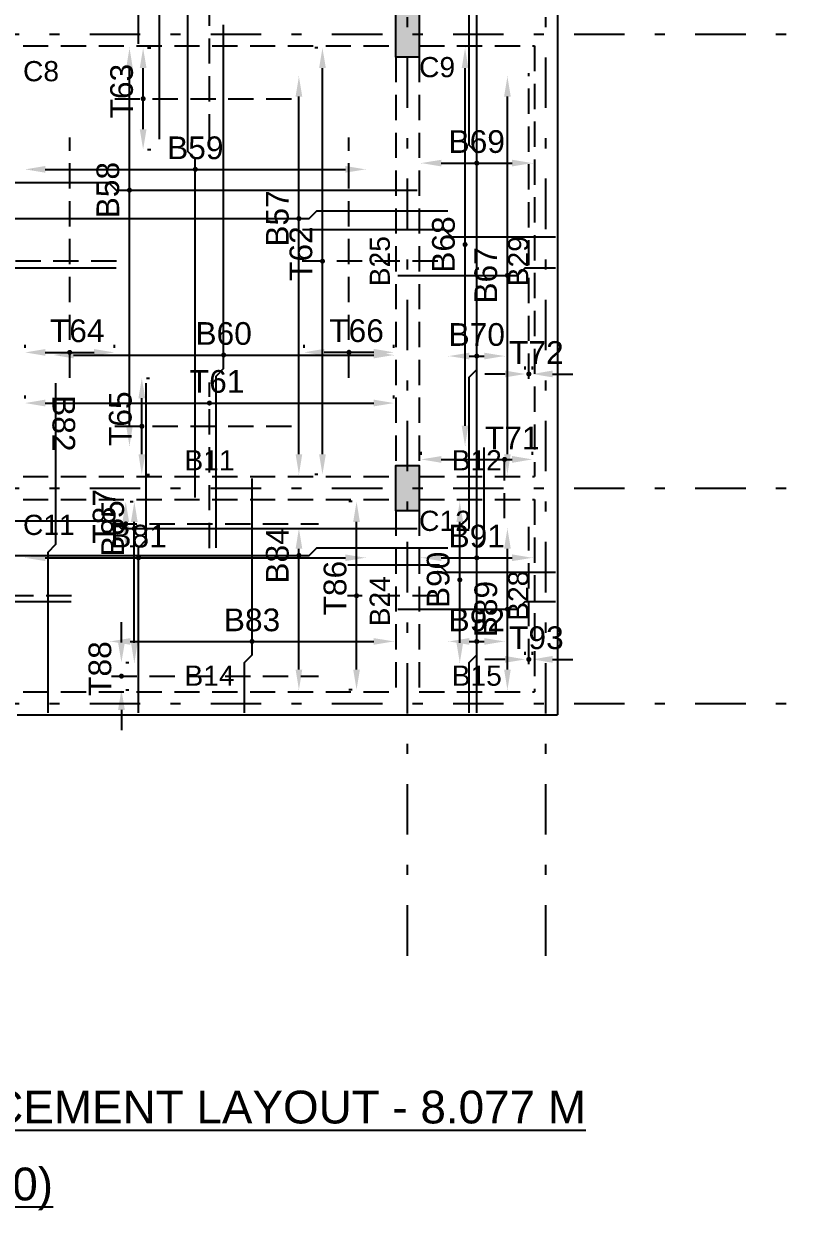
# Model space of a CAD drawing. Header units: inches. Extents: x -3300 to 111336, y -25085 to 3300.
# Drawn here: x 4046 to 11721, y -21711 to -9953 of the extents above; entities that cross this region are included whole.
import ezdxf
from ezdxf.enums import TextEntityAlignment as Align

# ---------------------------------------------------------------- set-up
doc = ezdxf.new("R2010")
doc.units = ezdxf.units.IN
doc.header["$LTSCALE"] = 1000
doc.header["$MEASUREMENT"] = 0
doc.linetypes.add('SCCenter', pattern=[1.2, 0.5, -0.3, 0.1, -0.3])
doc.linetypes.add('SCHidden', pattern=[0.375, 0.25, -0.125])
for name, color, linetype in [('Beam', 3, 'Continuous'), ('Beam Nos', 7, 'Continuous'), ('Column', 2, 'Continuous'), ('Column Nos', 7, 'Continuous'), ('Dimension', 31, 'Continuous'), ('Grid Line', 8, 'Continuous'), ('Label', 4, 'Continuous'), ('Reinforcement', 4, 'Continuous')]:
    doc.layers.add(name, color=color, linetype=linetype)
doc.styles.add('SC-BBS1', font='SansSerif')
doc.styles.add('SC-BBS2', font='SansSerif')
doc.dimstyles.new('SCBBSDimStyl', dxfattribs={"dimtxt": 225, "dimasz": 200, "dimexe": 75, "dimexo": 75, "dimgap": 100, "dimtad": 1, "dimjust": 3, "dimtoh": 1, "dimdec": 0, "dimzin": 0, "dimdsep": 46, "dimtxsty": 'SC-BBS1', "dimcen": 0.09, "dimclrd": 8, "dimclre": 8, "dimclrt": 31, "dimadec": 0, "dimazin": 0, "dimtfac": 1, "dimtdec": 0, "dimtix": 1, "dimtofl": 0, "dimtmove": 0, "dimatfit": 3, "dimfxl": 1, "dimtolj": 1, "dimtzin": 0, "dimarcsym": 0})

# ---------------------------------------------------------------- blocks, each defined once
blk = doc.blocks.new('*D35')
at = {"color": 8, "linetype": 'ByBlock', "lineweight": -2}
for p, q in [((6773, -10475), (6773, -10475)), ((6773, -14219), (6773, -10675)), ((6773, -14419), (6773, -14419))]:
    blk.add_line(p, q, dxfattribs=at)
at = {"color": 8}
for points in [[(6773, -10475), (6806, -10675), (6740, -10675)], [(6773, -14419), (6740, -14219), (6806, -14219)]]:
    blk.add_solid(points, dxfattribs=at)
at = {"layer": 'Defpoints', "color": 31}
for p in [(6773, -10475), (6773, -14419), (6773, -14419)]:
    blk.add_point(p, dxfattribs=at)
at = {"color": 31, "insert": (6560, -11883), "char_height": 225, "attachment_point": 5, "rotation": 90, "style": 'SC-BBS1'}
blk.add_mtext('\\A1;B57', dxfattribs=at)
blk = doc.blocks.new('*D36')
at = {"color": 8, "linetype": 'ByBlock', "lineweight": -2}
for p, q in [((5094, -10193), (5094, -10193)), ((5094, -13937), (5094, -10393)), ((5094, -14137), (5094, -14137))]:
    blk.add_line(p, q, dxfattribs=at)
at = {"color": 8}
for points in [[(5094, -10193), (5127, -10393), (5061, -10393)], [(5094, -14137), (5061, -13937), (5127, -13937)]]:
    blk.add_solid(points, dxfattribs=at)
at = {"layer": 'Defpoints', "color": 31}
for p in [(5094, -10193), (5094, -14137), (5094, -14137)]:
    blk.add_point(p, dxfattribs=at)
at = {"color": 31, "insert": (4881, -11602), "char_height": 225, "attachment_point": 5, "rotation": 90, "style": 'SC-BBS1'}
blk.add_mtext('\\A1;B58', dxfattribs=at)
blk = doc.blocks.new('*D37')
at = {"color": 8, "linetype": 'ByBlock', "lineweight": -2}
for p, q in [((4134, -11396), (4134, -11396)), ((4259, -11396), (7233, -11396)), ((7433, -11396), (7433, -11396))]:
    blk.add_line(p, q, dxfattribs=at)
at = {"color": 8}
for points in [[(4059, -11396), (4259, -11363), (4259, -11429)], [(7433, -11396), (7233, -11429), (7233, -11363)]]:
    blk.add_solid(points, dxfattribs=at)
at = {"layer": 'Defpoints', "color": 31}
for p in [(4059, -11396), (4059, -11396), (7433, -11396)]:
    blk.add_point(p, dxfattribs=at)
at = {"color": 31, "insert": (5746, -11184), "char_height": 225, "attachment_point": 5, "style": 'SC-BBS1'}
blk.add_mtext('\\A1;B59', dxfattribs=at)
blk = doc.blocks.new('*D38')
at = {"color": 8, "linetype": 'ByBlock', "lineweight": -2}
for p, q in [((4415, -13236), (4415, -13236)), ((4540, -13236), (7514, -13236)), ((7714, -13236), (7714, -13236))]:
    blk.add_line(p, q, dxfattribs=at)
at = {"color": 8}
for points in [[(4340, -13236), (4540, -13203), (4540, -13269)], [(7714, -13236), (7514, -13269), (7514, -13203)]]:
    blk.add_solid(points, dxfattribs=at)
at = {"layer": 'Defpoints', "color": 31}
for p in [(4340, -13236), (4340, -13236), (7714, -13236)]:
    blk.add_point(p, dxfattribs=at)
at = {"color": 31, "insert": (6027, -13024), "char_height": 225, "attachment_point": 5, "style": 'SC-BBS1'}
blk.add_mtext('\\A1;B60', dxfattribs=at)
blk = doc.blocks.new('*D39')
at = {"color": 8, "linetype": 'ByBlock', "lineweight": -2}
for p, q in [((8839, -10475), (8839, -10475)), ((8839, -14219), (8839, -10675)), ((8839, -14419), (8839, -14419))]:
    blk.add_line(p, q, dxfattribs=at)
at = {"color": 8}
for points in [[(8839, -10475), (8872, -10675), (8806, -10675)], [(8839, -14419), (8806, -14219), (8872, -14219)]]:
    blk.add_solid(points, dxfattribs=at)
at = {"layer": 'Defpoints', "color": 31}
for p in [(8839, -10475), (8839, -14419), (8839, -14419)]:
    blk.add_point(p, dxfattribs=at)
at = {"color": 31, "insert": (8626, -12447), "char_height": 225, "attachment_point": 5, "rotation": 90, "style": 'SC-BBS1'}
blk.add_mtext('\\A1;B67', dxfattribs=at)
blk = doc.blocks.new('*D40')
at = {"color": 8, "linetype": 'ByBlock', "lineweight": -2}
for p, q in [((8419, -10193), (8419, -10193)), ((8419, -13937), (8419, -10393)), ((8419, -14137), (8419, -14137))]:
    blk.add_line(p, q, dxfattribs=at)
at = {"color": 8}
for points in [[(8419, -10193), (8452, -10393), (8386, -10393)], [(8419, -14137), (8386, -13937), (8452, -13937)]]:
    blk.add_solid(points, dxfattribs=at)
at = {"layer": 'Defpoints', "color": 31}
for p in [(8419, -10193), (8419, -14137), (8419, -14137)]:
    blk.add_point(p, dxfattribs=at)
at = {"color": 31, "insert": (8206, -12141), "char_height": 225, "attachment_point": 5, "rotation": 90, "style": 'SC-BBS1'}
blk.add_mtext('\\A1;B68', dxfattribs=at)
blk = doc.blocks.new('*D41')
at = {"color": 8, "linetype": 'ByBlock', "lineweight": -2}
for p, q in [((7984, -11334), (7984, -11334)), ((8184, -11334), (8886, -11334)), ((9086, -11334), (9086, -11334))]:
    blk.add_line(p, q, dxfattribs=at)
at = {"color": 8}
for points in [[(7984, -11334), (8184, -11301), (8184, -11367)], [(9086, -11334), (8886, -11367), (8886, -11301)]]:
    blk.add_solid(points, dxfattribs=at)
at = {"layer": 'Defpoints', "color": 31}
for p in [(7984, -11334), (7984, -11334), (9086, -11334)]:
    blk.add_point(p, dxfattribs=at)
at = {"color": 31, "insert": (8535, -11122), "char_height": 225, "attachment_point": 5, "style": 'SC-BBS1'}
blk.add_mtext('\\A1;B69', dxfattribs=at)
blk = doc.blocks.new('*D42')
at = {"color": 8, "linetype": 'ByBlock', "lineweight": -2}
for p, q in [((8260, -13246), (8260, -13246)), ((8460, -13246), (8610, -13246)), ((8810, -13246), (8810, -13246))]:
    blk.add_line(p, q, dxfattribs=at)
at = {"color": 8}
for points in [[(8260, -13246), (8460, -13213), (8460, -13279)], [(8810, -13246), (8610, -13279), (8610, -13213)]]:
    blk.add_solid(points, dxfattribs=at)
at = {"layer": 'Defpoints', "color": 31}
for p in [(8260, -13246), (8260, -13246), (8810, -13246)]:
    blk.add_point(p, dxfattribs=at)
at = {"color": 31, "insert": (8535, -13034), "char_height": 225, "attachment_point": 5, "style": 'SC-BBS1'}
blk.add_mtext('\\A1;B70', dxfattribs=at)
blk = doc.blocks.new('*D47')
at = {"color": 8, "linetype": 'ByBlock', "lineweight": -2}
for p, q in [((4059, -15245), (4059, -15245)), ((4259, -15245), (7233, -15245)), ((7433, -15245), (7433, -15245))]:
    blk.add_line(p, q, dxfattribs=at)
at = {"color": 8}
for points in [[(4059, -15245), (4259, -15212), (4259, -15278)], [(7433, -15245), (7233, -15278), (7233, -15212)]]:
    blk.add_solid(points, dxfattribs=at)
at = {"layer": 'Defpoints', "color": 31}
for p in [(4059, -15245), (4059, -15245), (7433, -15245)]:
    blk.add_point(p, dxfattribs=at)
at = {"color": 31, "insert": (5184, -15032), "char_height": 225, "attachment_point": 5, "style": 'SC-BBS1'}
blk.add_mtext('\\A1;B81', dxfattribs=at)
blk = doc.blocks.new('*D48')
at = {"color": 8, "linetype": 'ByBlock', "lineweight": -2}
for p, q in [((4902, -16074), (4902, -16074)), ((5102, -16074), (7514, -16074)), ((7714, -16074), (7714, -16074))]:
    blk.add_line(p, q, dxfattribs=at)
at = {"color": 8}
for points in [[(4902, -16074), (5102, -16041), (5102, -16107)], [(7714, -16074), (7514, -16107), (7514, -16041)]]:
    blk.add_solid(points, dxfattribs=at)
at = {"layer": 'Defpoints', "color": 31}
for p in [(4902, -16074), (4902, -16074), (7714, -16074)]:
    blk.add_point(p, dxfattribs=at)
at = {"color": 31, "insert": (6308, -15862), "char_height": 225, "attachment_point": 5, "style": 'SC-BBS1'}
blk.add_mtext('\\A1;B83', dxfattribs=at)
blk = doc.blocks.new('*D49')
at = {"color": 8, "linetype": 'ByBlock', "lineweight": -2}
for p, q in [((6773, -14955), (6773, -14955)), ((6773, -16353), (6773, -15155)), ((6773, -16553), (6773, -16553))]:
    blk.add_line(p, q, dxfattribs=at)
at = {"color": 8}
for points in [[(6773, -14955), (6806, -15155), (6740, -15155)], [(6773, -16553), (6740, -16353), (6806, -16353)]]:
    blk.add_solid(points, dxfattribs=at)
at = {"layer": 'Defpoints', "color": 31}
for p in [(6773, -14955), (6773, -16553), (6773, -16553)]:
    blk.add_point(p, dxfattribs=at)
at = {"color": 31, "insert": (6560, -15222), "char_height": 225, "attachment_point": 5, "rotation": 90, "style": 'SC-BBS1'}
blk.add_mtext('\\A1;B84', dxfattribs=at)
blk = doc.blocks.new('*D50')
at = {"color": 8, "linetype": 'ByBlock', "lineweight": -2}
for p, q in [((5142, -14689), (5142, -14689)), ((5142, -16087), (5142, -14889)), ((5142, -16287), (5142, -16287))]:
    blk.add_line(p, q, dxfattribs=at)
at = {"color": 8}
for points in [[(5142, -14689), (5175, -14889), (5109, -14889)], [(5142, -16287), (5109, -16087), (5175, -16087)]]:
    blk.add_solid(points, dxfattribs=at)
at = {"layer": 'Defpoints', "color": 31}
for p in [(5142, -14689), (5142, -16287), (5142, -16287)]:
    blk.add_point(p, dxfattribs=at)
at = {"color": 31, "insert": (4929, -14955), "char_height": 225, "attachment_point": 5, "rotation": 90, "style": 'SC-BBS1'}
blk.add_mtext('\\A1;B85', dxfattribs=at)
blk = doc.blocks.new('*D51')
at = {"color": 8, "linetype": 'ByBlock', "lineweight": -2}
for p, q in [((8839, -14955), (8839, -14955)), ((8839, -16353), (8839, -15155)), ((8839, -16553), (8839, -16553))]:
    blk.add_line(p, q, dxfattribs=at)
at = {"color": 8}
for points in [[(8839, -14955), (8872, -15155), (8806, -15155)], [(8839, -16553), (8806, -16353), (8872, -16353)]]:
    blk.add_solid(points, dxfattribs=at)
at = {"layer": 'Defpoints', "color": 31}
for p in [(8839, -14955), (8839, -16553), (8839, -16553)]:
    blk.add_point(p, dxfattribs=at)
at = {"color": 31, "insert": (8626, -15754), "char_height": 225, "attachment_point": 5, "rotation": 90, "style": 'SC-BBS1'}
blk.add_mtext('\\A1;B89', dxfattribs=at)
blk = doc.blocks.new('*D52')
at = {"color": 8, "linetype": 'ByBlock', "lineweight": -2}
for p, q in [((8367, -14689), (8367, -14689)), ((8367, -16087), (8367, -14889)), ((8367, -16287), (8367, -16287))]:
    blk.add_line(p, q, dxfattribs=at)
at = {"color": 8}
for points in [[(8367, -14689), (8400, -14889), (8334, -14889)], [(8367, -16287), (8334, -16087), (8400, -16087)]]:
    blk.add_solid(points, dxfattribs=at)
at = {"layer": 'Defpoints', "color": 31}
for p in [(8367, -14689), (8367, -16287), (8367, -16287)]:
    blk.add_point(p, dxfattribs=at)
at = {"color": 31, "insert": (8154, -15464), "char_height": 225, "attachment_point": 5, "rotation": 90, "style": 'SC-BBS1'}
blk.add_mtext('\\A1;B90', dxfattribs=at)
blk = doc.blocks.new('*D53')
at = {"color": 8, "linetype": 'ByBlock', "lineweight": -2}
for p, q in [((7984, -15245), (7984, -15245)), ((8184, -15245), (8886, -15245)), ((9086, -15245), (9086, -15245))]:
    blk.add_line(p, q, dxfattribs=at)
at = {"color": 8}
for points in [[(7984, -15245), (8184, -15212), (8184, -15278)], [(9086, -15245), (8886, -15278), (8886, -15212)]]:
    blk.add_solid(points, dxfattribs=at)
at = {"layer": 'Defpoints', "color": 31}
for p in [(7984, -15245), (7984, -15245), (9086, -15245)]:
    blk.add_point(p, dxfattribs=at)
at = {"color": 31, "insert": (8535, -15032), "char_height": 225, "attachment_point": 5, "style": 'SC-BBS1'}
blk.add_mtext('\\A1;B91', dxfattribs=at)
blk = doc.blocks.new('*D54')
at = {"color": 8, "linetype": 'ByBlock', "lineweight": -2}
for p, q in [((8260, -16074), (8260, -16074)), ((8460, -16074), (8610, -16074)), ((8810, -16074), (8810, -16074))]:
    blk.add_line(p, q, dxfattribs=at)
at = {"color": 8}
for points in [[(8260, -16074), (8460, -16041), (8460, -16107)], [(8810, -16074), (8610, -16107), (8610, -16041)]]:
    blk.add_solid(points, dxfattribs=at)
at = {"layer": 'Defpoints', "color": 31}
for p in [(8260, -16074), (8260, -16074), (8810, -16074)]:
    blk.add_point(p, dxfattribs=at)
at = {"color": 31, "insert": (8535, -15862), "char_height": 225, "attachment_point": 5, "style": 'SC-BBS1'}
blk.add_mtext('\\A1;B92', dxfattribs=at)
blk = doc.blocks.new('*D65')
at = {"color": 8, "linetype": 'ByBlock', "lineweight": -2}
for p, q in [((4059, -13666), (4059, -13636)), ((7714, -13666), (7714, -13636)), ((4259, -13712), (7514, -13712))]:
    blk.add_line(p, q, dxfattribs=at)
at = {"color": 8}
for points in [[(4059, -13712), (4259, -13678), (4259, -13745)], [(7714, -13712), (7514, -13745), (7514, -13678)]]:
    blk.add_solid(points, dxfattribs=at)
at = {"layer": 'Defpoints', "color": 31}
for p in [(4059, -13712), (4059, -13742), (7714, -13742)]:
    blk.add_point(p, dxfattribs=at)
at = {"color": 31, "insert": (5962, -13499), "char_height": 225, "attachment_point": 5, "style": 'SC-BBS1'}
blk.add_mtext('\\A1;T61', dxfattribs=at)
blk = doc.blocks.new('*D66')
at = {"color": 8, "linetype": 'ByBlock', "lineweight": -2}
for p, q in [((6962, -10193), (6932, -10193)), ((7006, -14219), (7006, -10393)), ((6962, -14419), (6932, -14419))]:
    blk.add_line(p, q, dxfattribs=at)
at = {"color": 8}
for points in [[(7006, -10193), (7040, -10393), (6973, -10393)], [(7006, -14419), (6973, -14219), (7040, -14219)]]:
    blk.add_solid(points, dxfattribs=at)
at = {"layer": 'Defpoints', "color": 31}
for p in [(7036, -10193), (7006, -14419), (7036, -14419)]:
    blk.add_point(p, dxfattribs=at)
at = {"color": 31, "insert": (6794, -12231), "char_height": 225, "attachment_point": 5, "rotation": 90, "style": 'SC-BBS1'}
blk.add_mtext('\\A1;T62', dxfattribs=at)
blk = doc.blocks.new('*D67')
at = {"color": 8, "linetype": 'ByBlock', "lineweight": -2}
for p, q in [((7984, -14225), (7984, -14195)), ((9086, -14225), (9086, -14195)), ((8184, -14270), (8886, -14270))]:
    blk.add_line(p, q, dxfattribs=at)
at = {"color": 8}
for points in [[(7984, -14270), (8184, -14237), (8184, -14304)], [(9086, -14270), (8886, -14304), (8886, -14237)]]:
    blk.add_solid(points, dxfattribs=at)
at = {"layer": 'Defpoints', "color": 31}
for p in [(7984, -14270), (7984, -14300), (9086, -14300)]:
    blk.add_point(p, dxfattribs=at)
at = {"color": 31, "insert": (8886, -14058), "char_height": 225, "attachment_point": 5, "style": 'SC-BBS1'}
blk.add_mtext('\\A1;T71', dxfattribs=at)
blk = doc.blocks.new('*D69')
at = {"color": 8, "linetype": 'ByBlock', "lineweight": -2}
for p, q in [((7299, -14689), (7269, -14689)), ((7344, -16353), (7344, -14889)), ((7299, -16553), (7269, -16553))]:
    blk.add_line(p, q, dxfattribs=at)
at = {"color": 8}
for points in [[(7344, -14689), (7377, -14889), (7311, -14889)], [(7344, -16553), (7311, -16353), (7377, -16353)]]:
    blk.add_solid(points, dxfattribs=at)
at = {"layer": 'Defpoints', "color": 31}
for p in [(7374, -14689), (7344, -16553), (7374, -16553)]:
    blk.add_point(p, dxfattribs=at)
at = {"color": 31, "insert": (7132, -15546), "char_height": 225, "attachment_point": 5, "rotation": 90, "style": 'SC-BBS1'}
blk.add_mtext('\\A1;T86', dxfattribs=at)
blk = doc.blocks.new('*D88')
at = {"color": 8, "linetype": 'ByBlock', "lineweight": -2}
for p, q in [((5274, -10193), (5304, -10193)), ((5229, -10999), (5229, -10393)), ((5274, -11199), (5304, -11199))]:
    blk.add_line(p, q, dxfattribs=at)
at = {"color": 8}
for points in [[(5229, -10193), (5263, -10393), (5196, -10393)], [(5229, -11199), (5196, -10999), (5263, -10999)]]:
    blk.add_solid(points, dxfattribs=at)
at = {"layer": 'Defpoints', "color": 31}
for p in [(5199, -10193), (5199, -11199), (5229, -11199)]:
    blk.add_point(p, dxfattribs=at)
at = {"color": 31, "insert": (5017, -10621), "char_height": 225, "attachment_point": 5, "rotation": 90, "style": 'SC-BBS1'}
blk.add_mtext('\\A1;T63', dxfattribs=at)
blk = doc.blocks.new('*D89')
at = {"color": 8, "linetype": 'ByBlock', "lineweight": -2}
for p, q in [((4059, -13165), (4059, -13135)), ((4944, -13165), (4944, -13135)), ((4259, -13210), (4744, -13210))]:
    blk.add_line(p, q, dxfattribs=at)
at = {"color": 8}
for points in [[(4059, -13210), (4259, -13177), (4259, -13243)], [(4944, -13210), (4744, -13243), (4744, -13177)]]:
    blk.add_solid(points, dxfattribs=at)
at = {"layer": 'Defpoints', "color": 31}
for p in [(4059, -13210), (4059, -13240), (4944, -13240)]:
    blk.add_point(p, dxfattribs=at)
at = {"color": 31, "insert": (4576, -12997), "char_height": 225, "attachment_point": 5, "style": 'SC-BBS1'}
blk.add_mtext('\\A1;T64', dxfattribs=at)
blk = doc.blocks.new('*D90')
at = {"color": 8, "linetype": 'ByBlock', "lineweight": -2}
for p, q in [((5261, -13465), (5291, -13465)), ((5216, -14219), (5216, -13665)), ((5261, -14419), (5291, -14419))]:
    blk.add_line(p, q, dxfattribs=at)
at = {"color": 8}
for points in [[(5216, -13465), (5250, -13665), (5183, -13665)], [(5216, -14419), (5183, -14219), (5250, -14219)]]:
    blk.add_solid(points, dxfattribs=at)
at = {"layer": 'Defpoints', "color": 31}
for p in [(5186, -13465), (5186, -14419), (5216, -14419)]:
    blk.add_point(p, dxfattribs=at)
at = {"color": 31, "insert": (5004, -13867), "char_height": 225, "attachment_point": 5, "rotation": 90, "style": 'SC-BBS1'}
blk.add_mtext('\\A1;T65', dxfattribs=at)
blk = doc.blocks.new('*D91')
at = {"color": 8, "linetype": 'ByBlock', "lineweight": -2}
for p, q in [((6824, -13164), (6824, -13134)), ((7714, -13164), (7714, -13134)), ((7024, -13209), (7514, -13209))]:
    blk.add_line(p, q, dxfattribs=at)
at = {"color": 8}
for points in [[(6824, -13209), (7024, -13175), (7024, -13242)], [(7714, -13209), (7514, -13242), (7514, -13175)]]:
    blk.add_solid(points, dxfattribs=at)
at = {"layer": 'Defpoints', "color": 31}
for p in [(6824, -13209), (6824, -13239), (7714, -13239)]:
    blk.add_point(p, dxfattribs=at)
at = {"color": 31, "insert": (7344, -12996), "char_height": 225, "attachment_point": 5, "style": 'SC-BBS1'}
blk.add_mtext('\\A1;T66', dxfattribs=at)
blk = doc.blocks.new('*D92')
at = {"color": 8, "linetype": 'ByBlock', "lineweight": -2}
for p, q in [((9016, -13379), (9016, -13349)), ((9086, -13379), (9086, -13349)), ((8816, -13424), (8616, -13424)), ((9286, -13424), (9486, -13424))]:
    blk.add_line(p, q, dxfattribs=at)
at = {"color": 8}
for points in [[(9016, -13424), (8816, -13390), (8816, -13457)], [(9086, -13424), (9286, -13457), (9286, -13390)]]:
    blk.add_solid(points, dxfattribs=at)
at = {"layer": 'Defpoints', "color": 31}
for p in [(9016, -13424), (9016, -13454), (9086, -13454)]:
    blk.add_point(p, dxfattribs=at)
at = {"color": 31, "insert": (9126, -13211), "char_height": 225, "attachment_point": 5, "style": 'SC-BBS1'}
blk.add_mtext('\\A1;T72', dxfattribs=at)
blk = doc.blocks.new('*D96')
at = {"color": 8, "linetype": 'ByBlock', "lineweight": -2}
for p, q in [((5102, -14689), (5132, -14689)), ((5057, -14929), (5057, -14889)), ((5102, -15129), (5132, -15129))]:
    blk.add_line(p, q, dxfattribs=at)
at = {"color": 8}
for points in [[(5057, -14689), (5090, -14889), (5024, -14889)], [(5057, -15129), (5024, -14929), (5090, -14929)]]:
    blk.add_solid(points, dxfattribs=at)
at = {"layer": 'Defpoints', "color": 31}
for p in [(5027, -14689), (5027, -15129), (5057, -15129)]:
    blk.add_point(p, dxfattribs=at)
at = {"color": 31, "insert": (4844, -14834), "char_height": 225, "attachment_point": 5, "rotation": 90, "style": 'SC-BBS1'}
blk.add_mtext('\\A1;T87', dxfattribs=at)
blk = doc.blocks.new('*D97')
at = {"color": 8, "linetype": 'ByBlock', "lineweight": -2}
for p, q in [((5014, -16083), (5014, -15883)), ((5059, -16283), (5089, -16283)), ((5059, -16553), (5089, -16553)), ((5014, -16753), (5014, -16953))]:
    blk.add_line(p, q, dxfattribs=at)
at = {"color": 8}
for points in [[(5014, -16283), (5048, -16083), (4981, -16083)], [(5014, -16553), (4981, -16753), (5048, -16753)]]:
    blk.add_solid(points, dxfattribs=at)
at = {"layer": 'Defpoints', "color": 31}
for p in [(4984, -16283), (4984, -16553), (5014, -16553)]:
    blk.add_point(p, dxfattribs=at)
at = {"color": 31, "insert": (4802, -16343), "char_height": 225, "attachment_point": 5, "rotation": 90, "style": 'SC-BBS1'}
blk.add_mtext('\\A1;T88', dxfattribs=at)
blk = doc.blocks.new('*D98')
at = {"color": 8, "linetype": 'ByBlock', "lineweight": -2}
for p, q in [((9016, -16207), (9016, -16177)), ((9086, -16207), (9086, -16177)), ((8816, -16252), (8616, -16252)), ((9286, -16252), (9486, -16252))]:
    blk.add_line(p, q, dxfattribs=at)
at = {"color": 8}
for points in [[(9016, -16252), (8816, -16218), (8816, -16285)], [(9086, -16252), (9286, -16285), (9286, -16218)]]:
    blk.add_solid(points, dxfattribs=at)
at = {"layer": 'Defpoints', "color": 31}
for p in [(9016, -16252), (9016, -16282), (9086, -16282)]:
    blk.add_point(p, dxfattribs=at)
at = {"color": 31, "insert": (9126, -16039), "char_height": 225, "attachment_point": 5, "style": 'SC-BBS1'}
blk.add_mtext('\\A1;T93', dxfattribs=at)

msp = doc.modelspace()

# ---------------------------------------------------------------- hatches: boundary and pattern name
at = {"layer": 'Column'}
for points in [[(7964, -10283), (7734, -10283), (7734, -9833), (7964, -9833)], [(7964, -14779), (7734, -14779), (7734, -14329), (7964, -14329)]]:
    msp.add_hatch(color=256, dxfattribs=at).paths.add_polyline_path(points, flags=0)

# ---------------------------------------------------------------- linework, layer by layer
at = {"layer": 'Beam'}
for p, q in [((9336, -4991), (9336, -10173)), ((9336, -10058), (9336, -14669)), ((9336, -14554), (9336, -16803)), ((3981.5, -16803), (7964, -16803)), ((7906.5, -16803), (9336, -16803))]:
    msp.add_line(p, q, dxfattribs=at)
at = {"layer": 'Beam', "linetype": 'SCHidden'}
for p, q in [((4039, -10173), (7734, -10173)), ((7964, -10173), (9106, -10173)), ((9106, -10173), (9106, -14439)), ((7734, -10283), (7734, -14329)), ((7964, -10283), (7964, -14329)), ((4039, -14439), (7734, -14439)), ((7964, -14439), (9106, -14439)), ((4039, -14669), (7734, -14669)), ((7964, -14669), (9106, -14669)), ((9106, -14669), (9106, -16573)), ((7734, -14779), (7734, -16573)), ((7964, -14779), (7964, -16573)), ((4039, -16573), (7734, -16573)), ((7964, -16573), (9106, -16573))]:
    msp.add_line(p, q, dxfattribs=at)
at = {"layer": 'Column'}
for points in [[(7964, -10283), (7734, -10283), (7734, -9833), (7964, -9833)], [(7964, -14779), (7734, -14779), (7734, -14329), (7964, -14329)]]:
    msp.add_lwpolyline(points, close=True, dxfattribs=at)
at = {"layer": 'Grid Line', "linetype": 'SCCenter'}
for p, q in [((7849, -19188), (7849, 2500)), ((9221, -19188), (9221, 2500)), ((-2500, -10058), (11721, -10058)), ((-2500, -14554), (11721, -14554)), ((-2500, -16688), (11721, -16688))]:
    msp.add_line(p, q, dxfattribs=at)
at = {"layer": 'Reinforcement', "linetype": 'SCHidden'}
for p, q in [((5886.5, -11098), (5886.5, -9013)), ((9051.1, -13471.1), (9051.1, -10443.1)), ((4948, -10695.9), (6820, -10695.9)), ((4501.5, -13461.1), (4501.5, -11081.1)), ((7269, -13461.1), (7269, -11081.1)), ((4964, -12306), (2879, -12306)), ((8149, -12306), (6804, -12306)), ((5886.5, -15149), (5886.5, -13509)), ((4948, -13942.1), (6820, -13942.1)), ((8810.5, -14854), (8810.5, -14254)), ((4916.9, -14909), (6966.1, -14909)), ((9051.1, -16299.1), (9051.1, -14939.1)), ((4519, -15621), (3329, -15621)), ((8149, -15621), (7254, -15621)), ((4916.9, -16418.1), (6966.1, -16418.1))]:
    msp.add_line(p, q, dxfattribs=at)
at = {"layer": 'Reinforcement'}
for points in [[(5183.6, -10153), (5183.6, -6329), (5108.6, -6251.9), (5108.6, -3951.9)], [(8535, -10153), (8535, -6367), (8460, -6289.9), (8460, -4589.9)], [(5389.8, -11097.1), (5389.8, -8797.1), (5464.8, -8720), (5464.8, -4896)], [(8460, -10459.1), (8460, -8859.1), (8535, -8782), (8535, -4896)], [(5745.9, -14649), (5745.9, -11296), (5670.9, -11218.9), (5670.9, -9018.9)], [(8535, -14649), (8535, -11234), (8460, -11156.9), (8460, -9656.9)], [(5952.1, -15145.1), (5952.1, -13445.1), (6027.1, -13368), (6027.1, -9963)], [(8460, -14955.1), (8460, -13455.1), (8535, -13378), (8535, -9963)], [(2884.9, -11526.7), (4884.9, -11526.7), (4962, -11601.7), (7944, -11601.7)], [(3829, -11883.4), (6873, -11883.4), (6950.1, -11808.4), (8250.1, -11808.4)], [(6809.9, -11991.1), (8209.9, -11991.1), (8287, -12066.1), (9316, -12066.1)], [(-95, -12446.9), (2885.5, -12446.9), (2962.6, -12371.9), (4963.1, -12371.9)], [(7754, -12446.9), (8939, -12446.9), (9016.1, -12371.9), (9316.1, -12371.9)], [(4360.2, -13514.9), (4360.2, -15114.9), (4285.2, -15192), (4285.2, -16783)], [(5183.6, -16783), (5183.6, -15145), (5258.6, -15067.9), (5258.6, -13514.9)], [(8535, -16783), (8535, -15145), (8610, -15067.9), (8610, -14152.9)], [(6233.2, -16783.1), (6233.2, -16283.1), (6308.2, -16206), (6308.2, -14459)], [(8460, -16783.1), (8460, -16283.1), (8535, -16206), (8535, -14459)], [(3332.9, -14880.3), (4932.9, -14880.3), (5010, -14955.3), (7944, -14955.3)], [(3829, -15221.6), (6873, -15221.6), (6950.1, -15146.6), (8250.1, -15146.6)], [(7257.9, -15313.8), (8157.9, -15313.8), (8235, -15388.8), (9316, -15388.8)], [(-95, -15754.1), (2885.5, -15754.1), (2962.6, -15679.1), (4515.1, -15679.1)], [(7754, -15754.1), (8939, -15754.1), (9016.1, -15679.1), (9316.1, -15679.1)]]:
    msp.add_lwpolyline(points, dxfattribs=at)
at = {"layer": 'Reinforcement', "color": 8, "const_width": 25}
for points in [[(5217, -10695.9, 1), (5242, -10695.9, 1)], [(5733.4, -11396, 1), (5758.4, -11396, 1)], [(8522.5, -11334, 1), (8547.5, -11334, 1)], [(5081.4, -11601.7, 1), (5106.4, -11601.7, 1)], [(6760.5, -11883.4, 1), (6785.5, -11883.4, 1)], [(8406.4, -12141.1, 1), (8431.4, -12141.1, 1)], [(6994, -12306, 1), (7019, -12306, 1)], [(8826.5, -12446.9, 1), (8851.5, -12446.9, 1)], [(4489, -13209.9, 1), (4514, -13209.9, 1)], [(6014.6, -13236.1, 1), (6039.6, -13236.1, 1)], [(7256.5, -13208.6, 1), (7281.5, -13208.6, 1)], [(8522.5, -13246.1, 1), (8547.5, -13246.1, 1)], [(9038.6, -13423.7, 1), (9063.6, -13423.7, 1)], [(5874, -13711.5, 1), (5899, -13711.5, 1)], [(5204, -13942.1, 1), (5229, -13942.1, 1)], [(8798, -14270.2, 1), (8823, -14270.2, 1)], [(5044.4, -14909, 1), (5069.4, -14909, 1)], [(5129.4, -14955.3, 1), (5154.4, -14955.3, 1)], [(5171.1, -15245, 1), (5196.1, -15245, 1)], [(6760.5, -15221.6, 1), (6785.5, -15221.6, 1)], [(8522.5, -15245, 1), (8547.5, -15245, 1)], [(8354.4, -15463.8, 1), (8379.4, -15463.8, 1)], [(7331.5, -15621, 1), (7356.5, -15621, 1)], [(8826.5, -15754.1, 1), (8851.5, -15754.1, 1)], [(6295.7, -16074.1, 1), (6320.7, -16074.1, 1)], [(8522.5, -16074.1, 1), (8547.5, -16074.1, 1)], [(9038.6, -16251.7, 1), (9063.6, -16251.7, 1)], [(5001.8, -16418.1, 1), (5026.8, -16418.1, 1)]]:
    msp.add_lwpolyline(points, format="xyb", close=True, dxfattribs=at)

# ---------------------------------------------------------------- texts
at = {"layer": 'Beam Nos', "style": 'SC-BBS1'}
for s, p in [('B25', (7734, -12306)), ('B29', (9106, -12306)), ('B28', (9106, -15621)), ('B24', (7734, -15676))]:
    msp.add_text(s, height=200, rotation=90, dxfattribs=at).set_placement(p, align=Align.BOTTOM_CENTER)
for s, p in [('B11', (5886.5, -14439)), ('B12', (8535, -14439)), ('B14', (5886.5, -16573)), ('B15', (8535, -16573))]:
    msp.add_text(s, height=200, dxfattribs=at).set_placement(p, align=Align.BOTTOM_CENTER)
at = {"layer": 'Column Nos', "style": 'SC-BBS2'}
for s, p in [('C8', (4039, -10323)), ('C9', (7964, -10283)), ('C12', (7964, -14779)), ('C11', (4039, -14819))]:
    msp.add_text(s, height=200, dxfattribs=at).set_placement(p, align=Align.TOP_LEFT)
at = {"layer": 'Dimension', "style": 'SC-BBS1'}
msp.add_text('B82', height=225, rotation=-90, dxfattribs=at).set_placement((4263.2, -13912.6), align=Align.BOTTOM_CENTER)
at = {"layer": 'Label', "style": 'SC-BBS1'}
for s, p in [('%%UBOTTOM REINFORCEMENT LAYOUT - 8.077 M', (4610.5, -20688)), ('%%u(SCALE 1:100)', (2809.8, -21450.5))]:
    msp.add_text(s, height=325, dxfattribs=at).set_placement(p, align=Align.MIDDLE_CENTER)

# ---------------------------------------------------------------- dimensions: what is measured, and where the dimension line sits
at = {"layer": 'Dimension'}
for base, p1, p2, angle, text, picture, middle in [((5093.9, -10193), (5093.9, -14137.3), (5093.9, -10193), 90, 'B58', '*D36', (5093.9, -11601.7)), ((5229.5, -10193), (5199.5, -11198.9), (5199.5, -10193), 90, 'T63', '*D88', (5229.5, -10620.9)), ((7006.5, -10193), (7036.5, -14419), (7036.5, -10193), 90, 'T62', '*D66', (7006.5, -12231)), ((8418.9, -10193), (8418.9, -14137.3), (8418.9, -10193), 90, 'B68', '*D40', (8418.9, -12141.1)), ((6773, -10474.7), (6773, -14419), (6773, -10474.7), 90, 'B57', '*D35', (6773, -11883.4)), ((8839, -10474.7), (8839, -14419), (8839, -10474.7), 90, 'B67', '*D39', (8839, -12446.9)), ((7432.8, -11396), (4059, -11396), (7432.8, -11396), 0, 'B59', '*D37', (5745.9, -11396)), ((9086, -11334), (7984, -11334), (9086, -11334), 0, 'B69', '*D41', (8535, -11334)), ((4944, -13209.9), (4059, -13239.9), (4944, -13239.9), 0, 'T64', '*D89', (4576.5, -13209.9)), ((7714, -13236.1), (4340.2, -13236.1), (7714, -13236.1), 0, 'B60', '*D38', (6027.1, -13236.1)), ((7714, -13208.6), (6824, -13238.6), (7714, -13238.6), 0, 'T66', '*D91', (7344, -13208.6)), ((8810.5, -13246.1), (8259.5, -13246.1), (8810.5, -13246.1), 0, 'B70', '*D42', (8535, -13246.1)), ((9086, -13423.7), (9016.1, -13453.7), (9086, -13453.7), 0, 'T72', '*D92', (9126.1, -13423.7)), ((7714, -13711.5), (4059, -13741.5), (7714, -13741.5), 0, 'T61', '*D65', (5961.5, -13711.5)), ((5216.5, -13465.1), (5186.5, -14419), (5186.5, -13465.1), 90, 'T65', '*D90', (5216.5, -13867.1)), ((9086, -14270.2), (7984, -14300.2), (9086, -14300.2), 0, 'T71', '*D67', (8885.5, -14270.2)), ((5056.9, -14689), (5026.9, -15129), (5026.9, -14689), 90, 'T87', '*D96', (5056.9, -14834)), ((5141.9, -14689), (5141.9, -16286.7), (5141.9, -14689), 90, 'B85', '*D50', (5141.9, -14955.3)), ((7344, -14689), (7374, -16553), (7374, -14689), 90, 'T86', '*D69', (7344, -15546)), ((8366.9, -14689), (8366.9, -16286.7), (8366.9, -14689), 90, 'B90', '*D52', (8366.9, -15463.8)), ((7432.8, -15245), (4059, -15245), (7432.8, -15245), 0, 'B81', '*D47', (5183.6, -15245)), ((9086, -15245), (7984, -15245), (9086, -15245), 0, 'B91', '*D53', (8535, -15245)), ((6773, -14955.3), (6773, -16553), (6773, -14955.3), 90, 'B84', '*D49', (6773, -15221.6)), ((8839, -14955.3), (8839, -16553), (8839, -14955.3), 90, 'B89', '*D51', (8839, -15754.1)), ((7714, -16074.1), (4902.5, -16074.1), (7714, -16074.1), 0, 'B83', '*D48', (6308.2, -16074.1)), ((8810.5, -16074.1), (8259.5, -16074.1), (8810.5, -16074.1), 0, 'B92', '*D54', (8535, -16074.1)), ((5014.3, -16283.1), (4984.3, -16553), (4984.3, -16283.1), 90, 'T88', '*D97', (5014.3, -16343.1)), ((9086, -16251.7), (9016.1, -16281.7), (9086, -16281.7), 0, 'T93', '*D98', (9126.1, -16251.7))]:
    dim = msp.add_linear_dim(base=base, p1=p1, p2=p2, angle=angle, text=text, dimstyle='SCBBSDimStyl', override={"dimjust": 0}, dxfattribs=at)
    dim.commit()
    dim.dimension.update_dxf_attribs({"geometry": picture, "text_midpoint": middle, "dimtype": 129})

doc.saveas('drawing.dxf')
